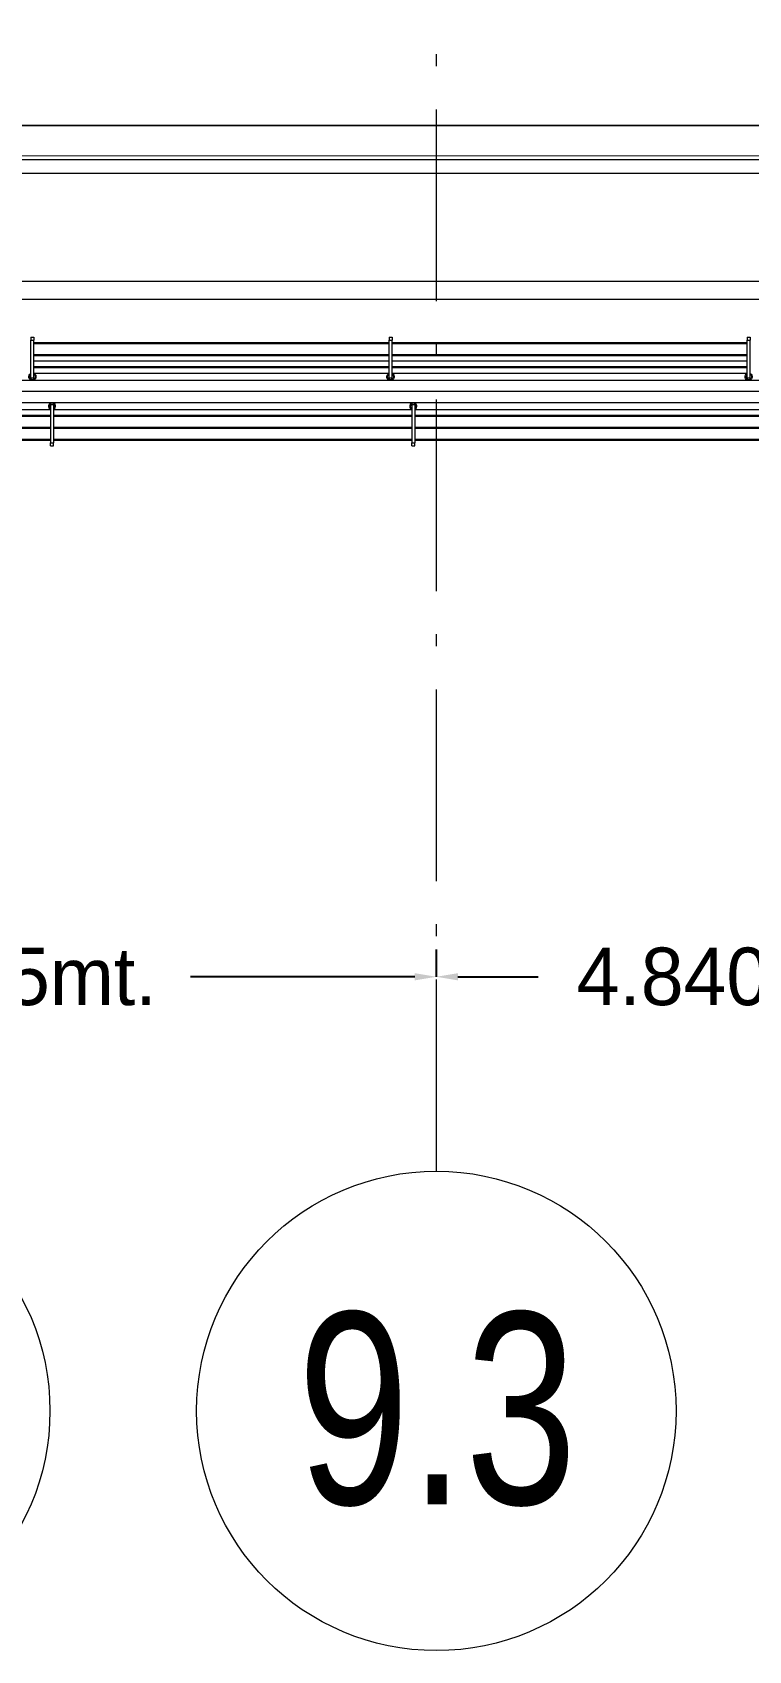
# Model space of a CAD drawing. Header units: metres. Extents: x -55 to 260, y -121 to 64.
# Drawn here: x 89.33 to 95.3, y -111.68 to -98.18 of the extents above; entities that cross this region are included whole.
import ezdxf

# ---------------------------------------------------------------- set-up
doc = ezdxf.new("R2010")
doc.units = ezdxf.units.M
doc.linetypes.add('01_Grid', pattern=[2.32, 1.6, -0.36, 0, -0.36])
for name, color, linetype, lineweight in [('0-1', 7, 'Continuous', 5), ('03EJES-1', 1, '01_Grid', 5), ('04NOEJE', 2, 'Continuous', 18), ('04NOEJE-1', 2, 'Continuous', 5), ('31COTAS', 1, 'Continuous', 5), ('46BANQ-1', 253, 'Continuous', 5), ('55BARANDAL-1', 253, 'Continuous', 5), ('70LINEA-1', 254, 'Continuous', 5), ('70LINEA-6', 253, 'Continuous', 5)]:
    doc.layers.add(name, color=color, linetype=linetype, lineweight=lineweight)
doc.styles.add('Arial', font='arial.ttf', dxfattribs={"width": 0.75, "height": 1.6})
doc.dimstyles.get("Standard").update_dxf_attribs({"dimtxt": 0.48, "dimasz": 0.18, "dimexe": 0, "dimexo": 0, "dimgap": 0.09, "dimtad": 0, "dimtih": 1, "dimtoh": 1, "dimdec": 3, "dimzin": 0, "dimdsep": 46, "dimtxsty": 'Standard', "dimcen": 0.09, "dimadec": 0, "dimazin": 0, "dimtfac": 1, "dimtdec": 4, "dimtofl": 0, "dimtmove": 0, "dimatfit": 3, "dimfxl": 1, "dimtolj": 1, "dimtzin": 0, "dimarcsym": 0})

# ---------------------------------------------------------------- blocks, each defined once
blk = doc.blocks.new('Railing - Wire Post - Chainlink 2-V324-A1 _ A700')
at = {"layer": '55BARANDAL-1'}
for p, q in [((-0.331, 0.012), (-0.323, 0.012)), ((-0.331, 0.012), (-0.331, -0.013)), ((-0.323, 0.012), (-0.317, 0.012)), ((-0.317, 0.012), (-0.311, 0.012)), ((-0.311, 0.012), (-0.304, 0.012)), ((-0.304, 0.012), (-0.304, -0.013)), ((0.013, 0.012), (-0.304, 0.012)), ((0.013, -0.013), (0.013, 0.012)), ((-0.331, -0.013), (-0.323, -0.013)), ((-0.323, -0.013), (-0.317, -0.013)), ((-0.317, -0.013), (-0.311, -0.013)), ((-0.311, -0.013), (-0.304, -0.013)), ((0.013, -0.013), (-0.304, -0.013))]:
    blk.add_line(p, q, dxfattribs=at)
for radius, start, end in [(0.0301, 206.3748, 2.2872), (0.0301, 206.3748, 2.2872), (0.0301, 2.2872, 148.7371), (0.0301, 2.2872, 148.7371), (0.0251, 45, 150), (0.0251, 45, 150), (0.0251, 90, 148.3274), (0.0251, 270, 90), (0.0251, 0, 44.9925), (0.0251, 0, 44.9925), (0.0251, 315.0075, 0), (0.0251, 315.0075, 0), (0.0301, 335.1498, 2.2872), (0.0301, 335.1498, 2.2872), (0.0301, 335.1498, 2.2872), (0.0301, 335.1498, 2.2872), (0.0301, 335.1498, 2.2872), (0.0301, 335.1498, 2.2872), (0.0301, 335.1498, 2.2872), (0.0301, 335.1498, 2.2872), (0.0301, 335.1498, 2.2872), (0.0301, 335.1498, 2.2872), (0.0301, 2.2872, 16.9322), (0.0301, 2.2872, 16.9322), (0.0301, 2.2872, 16.9322), (0.0301, 2.2872, 16.9322), (0.0301, 2.2872, 16.9322), (0.0301, 2.2872, 16.9322), (0.0301, 2.2872, 16.9322), (0.0301, 2.2872, 16.9322), (0.0301, 2.2872, 16.9322), (0.0301, 2.2872, 16.9322), (0.0251, 210, 315), (0.0251, 210, 315), (0.0251, 211.6726, 270)]:
    blk.add_arc((0, 0), radius, start, end, dxfattribs=at)
blk = doc.blocks.new('Railing - Wire Post - Chainlink 2-V325-A1 _ A700')
at = {"layer": '55BARANDAL-1'}
for p, q in [((-0.331, 0.012), (-0.323, 0.012)), ((-0.331, 0.012), (-0.331, -0.013)), ((-0.323, 0.012), (-0.317, 0.012)), ((-0.317, 0.012), (-0.311, 0.012)), ((-0.311, 0.012), (-0.304, 0.012)), ((-0.304, 0.012), (-0.304, -0.013)), ((0.013, 0.012), (-0.304, 0.012)), ((0.013, -0.013), (0.013, 0.012)), ((-0.331, -0.013), (-0.323, -0.013)), ((-0.323, -0.013), (-0.317, -0.013)), ((-0.317, -0.013), (-0.311, -0.013)), ((-0.311, -0.013), (-0.304, -0.013)), ((0.013, -0.013), (-0.304, -0.013))]:
    blk.add_line(p, q, dxfattribs=at)
for radius, start, end in [(0.0301, 206.3748, 2.2872), (0.0301, 206.3748, 2.2872), (0.0301, 2.2872, 148.7371), (0.0301, 2.2872, 148.7371), (0.0251, 45, 150), (0.0251, 45, 150), (0.0251, 90, 148.3274), (0.0251, 270, 90), (0.0251, 0, 44.9925), (0.0251, 0, 44.9925), (0.0251, 315.0075, 0), (0.0251, 315.0075, 0), (0.0301, 335.0744, 2.2872), (0.0301, 335.0744, 2.2872), (0.0301, 335.0744, 2.2872), (0.0301, 335.0744, 2.2872), (0.0301, 335.0744, 2.2872), (0.0301, 335.0744, 2.2872), (0.0301, 335.0744, 2.2872), (0.0301, 335.0744, 2.2872), (0.0301, 335.0744, 2.2872), (0.0301, 335.0744, 2.2872), (0.0301, 2.2872, 16.9322), (0.0301, 2.2872, 16.9322), (0.0301, 2.2872, 16.9322), (0.0301, 2.2872, 16.9322), (0.0301, 2.2872, 16.9322), (0.0301, 2.2872, 16.9322), (0.0301, 2.2872, 16.9322), (0.0301, 2.2872, 16.9322), (0.0301, 2.2872, 16.9322), (0.0301, 2.2872, 16.9322), (0.0251, 210, 315), (0.0251, 210, 315), (0.0251, 211.6726, 270)]:
    blk.add_arc((0, 0), radius, start, end, dxfattribs=at)
blk = doc.blocks.new('Railing - Railing-8511726-A1 _ A700')
at = {"layer": '55BARANDAL-1'}
for p, q in [((240.175, -101.274), (20.175, -101.274)), ((86.489, -101.329), (89.478, -101.329)), ((89.478, -101.38), (86.489, -101.38)), ((86.489, -101.384), (89.478, -101.384)), ((89.503, -101.329), (92.492, -101.329)), ((92.492, -101.38), (89.503, -101.38)), ((89.503, -101.384), (92.492, -101.384)), ((92.517, -101.329), (95.505, -101.329)), ((95.505, -101.38), (92.517, -101.38)), ((92.517, -101.384), (95.505, -101.384)), ((89.478, -101.48), (86.489, -101.48)), ((86.489, -101.484), (89.478, -101.484)), ((92.492, -101.48), (89.503, -101.48)), ((89.503, -101.484), (92.492, -101.484)), ((95.505, -101.48), (92.517, -101.48)), ((92.517, -101.484), (95.505, -101.484)), ((89.478, -101.58), (86.489, -101.58)), ((86.489, -101.584), (89.478, -101.584)), ((92.492, -101.58), (89.503, -101.58)), ((89.503, -101.584), (92.492, -101.584)), ((95.505, -101.58), (92.517, -101.58)), ((92.517, -101.584), (95.505, -101.584))]:
    blk.add_line(p, q, dxfattribs=at)
at = {"rotation": 90}
for name, p in [('Railing - Wire Post - Chainlink 2-V324-A1 _ A700', (89.49, -101.302)), ('Railing - Wire Post - Chainlink 2-V325-A1 _ A700', (92.504, -101.302))]:
    blk.add_blockref(name, p, dxfattribs=at)
blk = doc.blocks.new('Practice Rain Ditch - Practice Rain Ditch-8556337-A1 _ A700')
at = {"layer": '70LINEA-1'}
for p, q in [((20.175, -99.21), (191.593, -99.212)), ((191.593, -99.227), (20.175, -99.258)), ((191.593, -99.362), (20.175, -99.36)), ((195.315, -100.262), (20.175, -100.26)), ((195.315, -100.412), (20.175, -100.41))]:
    blk.add_line(p, q, dxfattribs=at)
blk = doc.blocks.new('Railing - Wire Post - Chainlink 2-V373-A1 _ A700')
at = {"layer": '55BARANDAL-1'}
for p, q in [((-0.331, 0.012), (-0.317, 0.012)), ((-0.331, 0.012), (-0.331, -0.013)), ((-0.317, 0.012), (-0.311, 0.012)), ((-0.311, 0.012), (-0.304, 0.012)), ((-0.304, 0.012), (-0.304, -0.013)), ((0.013, 0.012), (-0.304, 0.012)), ((0.013, -0.013), (0.013, 0.012)), ((-0.331, -0.013), (-0.317, -0.013)), ((-0.317, -0.013), (-0.311, -0.013)), ((-0.311, -0.013), (-0.304, -0.013)), ((0.013, -0.013), (-0.304, -0.013))]:
    blk.add_line(p, q, dxfattribs=at)
for radius, start, end in [(0.0301, 2.2872, 154.521), (0.0301, 2.2872, 154.521), (0.0301, 206.3748, 2.2872), (0.0301, 206.3748, 2.2872), (0.0251, 0, 150), (0.0251, 0, 150), (0.0251, 210, 0), (0.0251, 210, 0), (0.0251, 90, 148.3274), (0.0251, 270, 90), (0.0301, 336.8856, 2.2872), (0.0301, 336.8856, 2.2872), (0.0301, 336.8856, 2.2872), (0.0301, 336.8856, 2.2872), (0.0301, 336.8856, 2.2872), (0.0301, 336.8856, 2.2872), (0.0301, 336.8856, 2.2872), (0.0301, 336.8856, 2.2872), (0.0301, 336.8856, 2.2872), (0.0301, 2.2872, 16.9322), (0.0301, 2.2872, 16.9322), (0.0301, 2.2872, 16.9322), (0.0301, 2.2872, 16.9322), (0.0301, 2.2872, 16.9322), (0.0301, 2.2872, 16.9322), (0.0301, 2.2872, 16.9322), (0.0301, 2.2872, 16.9322), (0.0301, 2.2872, 16.9322), (0.0251, 211.6726, 270)]:
    blk.add_arc((0, 0), radius, start, end, dxfattribs=at)
blk = doc.blocks.new('Railing - Wire Post - Chainlink 2-V374-A1 _ A700')
at = {"layer": '55BARANDAL-1'}
for p, q in [((-0.331, 0.012), (-0.317, 0.012)), ((-0.331, 0.012), (-0.331, -0.013)), ((-0.317, 0.012), (-0.311, 0.012)), ((-0.311, 0.012), (-0.304, 0.012)), ((-0.304, 0.012), (-0.304, -0.013)), ((0.013, 0.012), (-0.304, 0.012)), ((0.013, -0.013), (0.013, 0.012)), ((-0.331, -0.013), (-0.317, -0.013)), ((-0.317, -0.013), (-0.311, -0.013)), ((-0.311, -0.013), (-0.304, -0.013)), ((0.013, -0.013), (-0.304, -0.013))]:
    blk.add_line(p, q, dxfattribs=at)
for radius, start, end in [(0.0301, 2.2872, 155.3383), (0.0301, 2.2872, 155.3383), (0.0301, 205.4077, 2.2872), (0.0301, 205.4077, 2.2872), (0.0251, 0, 150), (0.0251, 0, 150), (0.0251, 210, 0), (0.0251, 210, 0), (0.0251, 90, 148.3274), (0.0251, 270, 90), (0.0301, 336.8856, 2.2872), (0.0301, 336.8856, 2.2872), (0.0301, 336.8856, 2.2872), (0.0301, 336.8856, 2.2872), (0.0301, 336.8856, 2.2872), (0.0301, 336.8856, 2.2872), (0.0301, 336.8856, 2.2872), (0.0301, 336.8856, 2.2872), (0.0301, 336.8856, 2.2872), (0.0301, 2.2872, 16.9322), (0.0301, 2.2872, 16.9322), (0.0301, 2.2872, 16.9322), (0.0301, 2.2872, 16.9322), (0.0301, 2.2872, 16.9322), (0.0301, 2.2872, 16.9322), (0.0301, 2.2872, 16.9322), (0.0301, 2.2872, 16.9322), (0.0301, 2.2872, 16.9322), (0.0251, 211.6726, 270)]:
    blk.add_arc((0, 0), radius, start, end, dxfattribs=at)
blk = doc.blocks.new('Railing - Wire Post - Chainlink 2-V375-A1 _ A700')
at = {"layer": '55BARANDAL-1'}
for p, q in [((-0.331, 0.012), (-0.317, 0.012)), ((-0.331, 0.012), (-0.331, -0.013)), ((-0.317, 0.012), (-0.311, 0.012)), ((-0.311, 0.012), (-0.304, 0.012)), ((-0.304, 0.012), (-0.304, -0.013)), ((0.013, 0.012), (-0.304, 0.012)), ((0.013, -0.013), (0.013, 0.012)), ((-0.331, -0.013), (-0.317, -0.013)), ((-0.317, -0.013), (-0.311, -0.013)), ((-0.311, -0.013), (-0.304, -0.013)), ((0.013, -0.013), (-0.304, -0.013))]:
    blk.add_line(p, q, dxfattribs=at)
for radius, start, end in [(0.0301, 2.2872, 156.1556), (0.0301, 2.2872, 156.1556), (0.0301, 204.4042, 2.2872), (0.0301, 204.4042, 2.2872), (0.0251, 0, 150), (0.0251, 0, 150), (0.0251, 210, 0), (0.0251, 210, 0), (0.0251, 90, 148.3274), (0.0251, 270, 90), (0.0301, 336.8856, 2.2872), (0.0301, 336.8856, 2.2872), (0.0301, 336.8856, 2.2872), (0.0301, 336.8856, 2.2872), (0.0301, 336.8856, 2.2872), (0.0301, 336.8856, 2.2872), (0.0301, 336.8856, 2.2872), (0.0301, 336.8856, 2.2872), (0.0301, 336.8856, 2.2872), (0.0301, 2.2872, 16.9322), (0.0301, 2.2872, 16.9322), (0.0301, 2.2872, 16.9322), (0.0301, 2.2872, 16.9322), (0.0301, 2.2872, 16.9322), (0.0301, 2.2872, 16.9322), (0.0301, 2.2872, 16.9322), (0.0301, 2.2872, 16.9322), (0.0301, 2.2872, 16.9322), (0.0251, 211.6726, 270)]:
    blk.add_arc((0, 0), radius, start, end, dxfattribs=at)
blk = doc.blocks.new('Railing - Railing-8574736-A1 _ A700')
at = {"layer": '55BARANDAL-1'}
for p, q in [((92.301, -100.773), (89.338, -100.773)), ((89.338, -100.777), (92.301, -100.777)), ((95.29, -100.773), (92.326, -100.773)), ((92.326, -100.777), (95.29, -100.777)), ((92.301, -100.873), (89.338, -100.873)), ((89.338, -100.877), (92.301, -100.877)), ((92.301, -100.973), (89.338, -100.973)), ((89.338, -100.977), (92.301, -100.977)), ((95.29, -100.873), (92.326, -100.873)), ((92.326, -100.877), (95.29, -100.877)), ((95.29, -100.973), (92.326, -100.973)), ((92.326, -100.977), (95.29, -100.977)), ((-33.162, -101.076), (229.742, -101.091)), ((92.301, -101.028), (89.338, -101.028)), ((95.29, -101.028), (92.326, -101.028))]:
    blk.add_line(p, q, dxfattribs=at)
at = {"extrusion": (0, 0, -1), "zscale": -1, "rotation": 270.0033261339385}
for name, p in [('Railing - Wire Post - Chainlink 2-V373-A1 _ A700', (-89.326, -101.055)), ('Railing - Wire Post - Chainlink 2-V374-A1 _ A700', (-92.314, -101.055)), ('Railing - Wire Post - Chainlink 2-V375-A1 _ A700', (-95.302, -101.055))]:
    blk.add_blockref(name, p, dxfattribs=at)
blk = doc.blocks.new('22011_AR_rvt-1-A1 _ A700')
at = {"layer": '46BANQ-1'}
for p, q in [((90.172, -98.96), (80.172, -98.96)), ((100.172, -98.96), (90.172, -98.96))]:
    blk.add_line(p, q, dxfattribs=at)
at = {"layer": '70LINEA-1'}
for p, q in [((20.175, -98.96), (191.589, -98.96)), ((89.338, -100.924), (92.301, -100.924)), ((92.326, -100.924), (95.29, -100.924)), ((195.535, -101.184), (20.175, -101.174))]:
    blk.add_line(p, q, dxfattribs=at)
at = {"layer": '55BARANDAL-1'}
for name in ['Railing - Railing-8574736-A1 _ A700', 'Railing - Railing-8511726-A1 _ A700']:
    blk.add_blockref(name, (0, 0), dxfattribs=at)
at = {"layer": '70LINEA-6'}
blk.add_blockref('Practice Rain Ditch - Practice Rain Ditch-8556337-A1 _ A700', (0, 0), dxfattribs=at)
blk = doc.blocks.new('Railing - Wire Post - Chainlink 2-V695-A1 _ A700')
at = {"layer": '55BARANDAL-1'}
for p, q in [((-0.331, 0.012), (-0.317, 0.012)), ((-0.331, 0.012), (-0.331, -0.013)), ((-0.317, 0.012), (-0.311, 0.012)), ((-0.311, 0.012), (-0.304, 0.012)), ((-0.304, 0.012), (-0.304, -0.013)), ((0.013, 0.012), (-0.304, 0.012)), ((0.013, -0.013), (0.013, 0.012)), ((-0.331, -0.013), (-0.317, -0.013)), ((-0.317, -0.013), (-0.311, -0.013)), ((-0.311, -0.013), (-0.304, -0.013)), ((0.013, -0.013), (-0.304, -0.013))]:
    blk.add_line(p, q, dxfattribs=at)
for radius, start, end in [(0.0301, 206.3748, 2.2872), (0.0301, 206.3748, 2.2872), (0.0301, 2.2872, 148.7371), (0.0301, 2.2872, 148.7371), (0.0251, 45, 150), (0.0251, 45, 150), (0.0251, 90, 148.3274), (0.0251, 270, 90), (0.0251, 0, 44.9925), (0.0251, 0, 44.9925), (0.0251, 315.0075, 0), (0.0251, 315.0075, 0), (0.0301, 335.1498, 2.2872), (0.0301, 335.1498, 2.2872), (0.0301, 335.1498, 2.2872), (0.0301, 335.1498, 2.2872), (0.0301, 335.1498, 2.2872), (0.0301, 335.1498, 2.2872), (0.0301, 335.1498, 2.2872), (0.0301, 335.1498, 2.2872), (0.0301, 335.1498, 2.2872), (0.0301, 335.1498, 2.2872), (0.0301, 2.2872, 16.9322), (0.0301, 2.2872, 16.9322), (0.0301, 2.2872, 16.9322), (0.0301, 2.2872, 16.9322), (0.0301, 2.2872, 16.9322), (0.0301, 2.2872, 16.9322), (0.0301, 2.2872, 16.9322), (0.0301, 2.2872, 16.9322), (0.0301, 2.2872, 16.9322), (0.0301, 2.2872, 16.9322), (0.0251, 210, 315), (0.0251, 210, 315), (0.0251, 211.6726, 270)]:
    blk.add_arc((0, 0), radius, start, end, dxfattribs=at)
blk = doc.blocks.new('Railing - Wire Post - Chainlink 2-V696-A1 _ A700')
at = {"layer": '55BARANDAL-1'}
for p, q in [((-0.331, 0.012), (-0.317, 0.012)), ((-0.331, 0.012), (-0.331, -0.013)), ((-0.317, 0.012), (-0.311, 0.012)), ((-0.311, 0.012), (-0.304, 0.012)), ((-0.304, 0.012), (-0.304, -0.013)), ((0.013, 0.012), (-0.304, 0.012)), ((0.013, -0.013), (0.013, 0.012)), ((-0.331, -0.013), (-0.317, -0.013)), ((-0.317, -0.013), (-0.311, -0.013)), ((-0.311, -0.013), (-0.304, -0.013)), ((0.013, -0.013), (-0.304, -0.013))]:
    blk.add_line(p, q, dxfattribs=at)
for radius, start, end in [(0.0301, 206.3748, 2.2872), (0.0301, 206.3748, 2.2872), (0.0301, 2.2872, 148.7371), (0.0301, 2.2872, 148.7371), (0.0251, 45, 150), (0.0251, 45, 150), (0.0251, 90, 148.3274), (0.0251, 270, 90), (0.0251, 0, 44.9925), (0.0251, 0, 44.9925), (0.0251, 315.0075, 0), (0.0251, 315.0075, 0), (0.0301, 335.0744, 2.2872), (0.0301, 335.0744, 2.2872), (0.0301, 335.0744, 2.2872), (0.0301, 335.0744, 2.2872), (0.0301, 335.0744, 2.2872), (0.0301, 335.0744, 2.2872), (0.0301, 335.0744, 2.2872), (0.0301, 335.0744, 2.2872), (0.0301, 335.0744, 2.2872), (0.0301, 335.0744, 2.2872), (0.0301, 2.2872, 16.9322), (0.0301, 2.2872, 16.9322), (0.0301, 2.2872, 16.9322), (0.0301, 2.2872, 16.9322), (0.0301, 2.2872, 16.9322), (0.0301, 2.2872, 16.9322), (0.0301, 2.2872, 16.9322), (0.0301, 2.2872, 16.9322), (0.0301, 2.2872, 16.9322), (0.0301, 2.2872, 16.9322), (0.0251, 210, 315), (0.0251, 210, 315), (0.0251, 211.6726, 270)]:
    blk.add_arc((0, 0), radius, start, end, dxfattribs=at)
blk = doc.blocks.new('Railing - Railing-V701-A1 _ A700')
at = {"layer": '55BARANDAL-1'}
for p, q in [((240.175, -101.274), (20.175, -101.274)), ((86.489, -101.329), (89.478, -101.329)), ((89.478, -101.38), (86.489, -101.38)), ((86.489, -101.384), (89.478, -101.384)), ((89.503, -101.329), (92.492, -101.329)), ((92.492, -101.38), (89.503, -101.38)), ((89.503, -101.384), (92.492, -101.384)), ((92.517, -101.329), (95.505, -101.329)), ((95.505, -101.38), (92.517, -101.38)), ((92.517, -101.384), (95.505, -101.384)), ((89.478, -101.48), (86.489, -101.48)), ((86.489, -101.484), (89.478, -101.484)), ((92.492, -101.48), (89.503, -101.48)), ((89.503, -101.484), (92.492, -101.484)), ((95.505, -101.48), (92.517, -101.48)), ((92.517, -101.484), (95.505, -101.484)), ((89.478, -101.58), (86.489, -101.58)), ((86.489, -101.584), (89.478, -101.584)), ((92.492, -101.58), (89.503, -101.58)), ((89.503, -101.584), (92.492, -101.584)), ((95.505, -101.58), (92.517, -101.58)), ((92.517, -101.584), (95.505, -101.584))]:
    blk.add_line(p, q, dxfattribs=at)
at = {"rotation": 90}
for name, p in [('Railing - Wire Post - Chainlink 2-V695-A1 _ A700', (89.49, -101.302)), ('Railing - Wire Post - Chainlink 2-V696-A1 _ A700', (92.504, -101.302))]:
    blk.add_blockref(name, p, dxfattribs=at)
blk = doc.blocks.new('Practice Rain Ditch - Practice Rain Ditch-V706-A1 _ A700')
at = {"layer": '70LINEA-1'}
for p, q in [((20.175, -99.21), (191.593, -99.212)), ((191.593, -99.227), (20.175, -99.258)), ((191.593, -99.362), (20.175, -99.36)), ((195.315, -100.262), (20.175, -100.26)), ((195.315, -100.412), (20.175, -100.41))]:
    blk.add_line(p, q, dxfattribs=at)
blk = doc.blocks.new('Railing - Wire Post - Chainlink 2-V747-A1 _ A700')
at = {"layer": '55BARANDAL-1'}
for p, q in [((-0.331, 0.012), (-0.323, 0.012)), ((-0.331, 0.012), (-0.331, -0.013)), ((-0.323, 0.012), (-0.317, 0.012)), ((-0.317, 0.012), (-0.311, 0.012)), ((-0.311, 0.012), (-0.304, 0.012)), ((-0.304, 0.012), (-0.304, -0.013)), ((0.013, 0.012), (-0.304, 0.012)), ((0.013, -0.013), (0.013, 0.012)), ((-0.331, -0.013), (-0.323, -0.013)), ((-0.323, -0.013), (-0.317, -0.013)), ((-0.317, -0.013), (-0.311, -0.013)), ((-0.311, -0.013), (-0.304, -0.013)), ((0.013, -0.013), (-0.304, -0.013))]:
    blk.add_line(p, q, dxfattribs=at)
for radius, start, end in [(0.0301, 2.2872, 154.521), (0.0301, 2.2872, 154.521), (0.0301, 206.3748, 2.2872), (0.0301, 206.3748, 2.2872), (0.0251, 0, 150), (0.0251, 0, 150), (0.0251, 210, 0), (0.0251, 210, 0), (0.0251, 90, 148.3274), (0.0251, 270, 90), (0.0301, 336.8856, 2.2872), (0.0301, 336.8856, 2.2872), (0.0301, 336.8856, 2.2872), (0.0301, 336.8856, 2.2872), (0.0301, 336.8856, 2.2872), (0.0301, 336.8856, 2.2872), (0.0301, 336.8856, 2.2872), (0.0301, 336.8856, 2.2872), (0.0301, 336.8856, 2.2872), (0.0301, 2.2872, 16.9322), (0.0301, 2.2872, 16.9322), (0.0301, 2.2872, 16.9322), (0.0301, 2.2872, 16.9322), (0.0301, 2.2872, 16.9322), (0.0301, 2.2872, 16.9322), (0.0301, 2.2872, 16.9322), (0.0301, 2.2872, 16.9322), (0.0301, 2.2872, 16.9322), (0.0251, 211.6726, 270)]:
    blk.add_arc((0, 0), radius, start, end, dxfattribs=at)
blk = doc.blocks.new('Railing - Wire Post - Chainlink 2-V748-A1 _ A700')
at = {"layer": '55BARANDAL-1'}
for p, q in [((-0.331, 0.012), (-0.323, 0.012)), ((-0.331, 0.012), (-0.331, -0.013)), ((-0.323, 0.012), (-0.317, 0.012)), ((-0.317, 0.012), (-0.311, 0.012)), ((-0.311, 0.012), (-0.304, 0.012)), ((-0.304, 0.012), (-0.304, -0.013)), ((0.013, 0.012), (-0.304, 0.012)), ((0.013, -0.013), (0.013, 0.012)), ((-0.331, -0.013), (-0.323, -0.013)), ((-0.323, -0.013), (-0.317, -0.013)), ((-0.317, -0.013), (-0.311, -0.013)), ((-0.311, -0.013), (-0.304, -0.013)), ((0.013, -0.013), (-0.304, -0.013))]:
    blk.add_line(p, q, dxfattribs=at)
for radius, start, end in [(0.0301, 2.2872, 155.3383), (0.0301, 2.2872, 155.3383), (0.0301, 205.4077, 2.2872), (0.0301, 205.4077, 2.2872), (0.0251, 0, 150), (0.0251, 0, 150), (0.0251, 210, 0), (0.0251, 210, 0), (0.0251, 90, 148.3274), (0.0251, 270, 90), (0.0301, 336.8856, 2.2872), (0.0301, 336.8856, 2.2872), (0.0301, 336.8856, 2.2872), (0.0301, 336.8856, 2.2872), (0.0301, 336.8856, 2.2872), (0.0301, 336.8856, 2.2872), (0.0301, 336.8856, 2.2872), (0.0301, 336.8856, 2.2872), (0.0301, 336.8856, 2.2872), (0.0301, 2.2872, 16.9322), (0.0301, 2.2872, 16.9322), (0.0301, 2.2872, 16.9322), (0.0301, 2.2872, 16.9322), (0.0301, 2.2872, 16.9322), (0.0301, 2.2872, 16.9322), (0.0301, 2.2872, 16.9322), (0.0301, 2.2872, 16.9322), (0.0301, 2.2872, 16.9322), (0.0251, 211.6726, 270)]:
    blk.add_arc((0, 0), radius, start, end, dxfattribs=at)
blk = doc.blocks.new('Railing - Wire Post - Chainlink 2-V749-A1 _ A700')
at = {"layer": '55BARANDAL-1'}
for p, q in [((-0.331, 0.012), (-0.323, 0.012)), ((-0.331, 0.012), (-0.331, -0.013)), ((-0.323, 0.012), (-0.317, 0.012)), ((-0.317, 0.012), (-0.311, 0.012)), ((-0.311, 0.012), (-0.304, 0.012)), ((-0.304, 0.012), (-0.304, -0.013)), ((0.013, 0.012), (-0.304, 0.012)), ((0.013, -0.013), (0.013, 0.012)), ((-0.331, -0.013), (-0.323, -0.013)), ((-0.323, -0.013), (-0.317, -0.013)), ((-0.317, -0.013), (-0.311, -0.013)), ((-0.311, -0.013), (-0.304, -0.013)), ((0.013, -0.013), (-0.304, -0.013))]:
    blk.add_line(p, q, dxfattribs=at)
for radius, start, end in [(0.0301, 2.2872, 156.1556), (0.0301, 2.2872, 156.1556), (0.0301, 204.4042, 2.2872), (0.0301, 204.4042, 2.2872), (0.0251, 0, 150), (0.0251, 0, 150), (0.0251, 210, 0), (0.0251, 210, 0), (0.0251, 90, 148.3274), (0.0251, 270, 90), (0.0301, 336.8856, 2.2872), (0.0301, 336.8856, 2.2872), (0.0301, 336.8856, 2.2872), (0.0301, 336.8856, 2.2872), (0.0301, 336.8856, 2.2872), (0.0301, 336.8856, 2.2872), (0.0301, 336.8856, 2.2872), (0.0301, 336.8856, 2.2872), (0.0301, 336.8856, 2.2872), (0.0301, 2.2872, 16.9322), (0.0301, 2.2872, 16.9322), (0.0301, 2.2872, 16.9322), (0.0301, 2.2872, 16.9322), (0.0301, 2.2872, 16.9322), (0.0301, 2.2872, 16.9322), (0.0301, 2.2872, 16.9322), (0.0301, 2.2872, 16.9322), (0.0301, 2.2872, 16.9322), (0.0251, 211.6726, 270)]:
    blk.add_arc((0, 0), radius, start, end, dxfattribs=at)
blk = doc.blocks.new('Railing - Railing-V756-A1 _ A700')
at = {"layer": '55BARANDAL-1'}
for p, q in [((92.301, -100.773), (89.338, -100.773)), ((89.338, -100.777), (92.301, -100.777)), ((95.29, -100.773), (92.326, -100.773)), ((92.326, -100.777), (95.29, -100.777)), ((92.301, -100.873), (89.338, -100.873)), ((89.338, -100.877), (92.301, -100.877)), ((92.301, -100.973), (89.338, -100.973)), ((89.338, -100.977), (92.301, -100.977)), ((95.29, -100.873), (92.326, -100.873)), ((92.326, -100.877), (95.29, -100.877)), ((95.29, -100.973), (92.326, -100.973)), ((92.326, -100.977), (95.29, -100.977)), ((-33.162, -101.076), (229.742, -101.091)), ((92.301, -101.028), (89.338, -101.028)), ((95.29, -101.028), (92.326, -101.028))]:
    blk.add_line(p, q, dxfattribs=at)
at = {"extrusion": (0, 0, -1), "zscale": -1, "rotation": 270.0033261339385}
for name, p in [('Railing - Wire Post - Chainlink 2-V747-A1 _ A700', (-89.326, -101.055)), ('Railing - Wire Post - Chainlink 2-V748-A1 _ A700', (-92.314, -101.055)), ('Railing - Wire Post - Chainlink 2-V749-A1 _ A700', (-95.302, -101.055))]:
    blk.add_blockref(name, p, dxfattribs=at)
blk = doc.blocks.new('22011_AR_rvt-2-A1 _ A700')
at = {"layer": '46BANQ-1'}
for p, q in [((90.172, -98.96), (80.172, -98.96)), ((100.172, -98.96), (90.172, -98.96))]:
    blk.add_line(p, q, dxfattribs=at)
at = {"layer": '70LINEA-1'}
for p, q in [((20.175, -98.96), (191.589, -98.96)), ((89.338, -100.924), (92.301, -100.924)), ((92.326, -100.924), (95.29, -100.924)), ((195.535, -101.184), (20.175, -101.174))]:
    blk.add_line(p, q, dxfattribs=at)
at = {"layer": '55BARANDAL-1'}
for name in ['Railing - Railing-V756-A1 _ A700', 'Railing - Railing-V701-A1 _ A700']:
    blk.add_blockref(name, (0, 0), dxfattribs=at)
at = {"layer": '70LINEA-6'}
blk.add_blockref('Practice Rain Ditch - Practice Rain Ditch-V706-A1 _ A700', (0, 0), dxfattribs=at)
blk = doc.blocks.new('Grid - Standard-4449989-A1 _ A700')
at = {"layer": '04NOEJE'}
blk.add_circle((0, 0), 0.005, dxfattribs=at)
blk = doc.blocks.new('DIMBLOCK27-A1 _ A700')
at = {"layer": '31COTAS', "color": 0, "lineweight": -2}
for p, q in [((85.532, -105.835), (85.532, -106.062)), ((92.696, -105.835), (92.696, -106.062)), ((85.712, -106.062), (87.584, -106.062)), ((92.516, -106.062), (90.644, -106.062))]:
    blk.add_line(p, q, dxfattribs=at)
at = {"layer": '31COTAS', "color": 0}
for points in [[(85.712, -106.032), (85.712, -106.092), (85.532, -106.062)], [(92.516, -106.092), (92.516, -106.032), (92.696, -106.062)]]:
    blk.add_solid(points, dxfattribs=at)
at = {"layer": 'Defpoints', "color": 0}
for p in [(85.532, -105.835), (92.696, -105.835), (92.696, -106.062)]:
    blk.add_point(p, dxfattribs=at)
at = {"layer": '31COTAS', "color": 0, "insert": (89.114, -106.062), "char_height": 0.48, "attachment_point": 5}
blk.add_mtext('\\A1;7.165mt.', dxfattribs=at)
blk = doc.blocks.new('DIMBLOCK28-A1 _ A700')
at = {"layer": '31COTAS', "color": 0, "lineweight": -2}
for p, q in [((92.696, -105.835), (92.696, -106.062)), ((97.536, -105.835), (97.536, -106.062)), ((92.876, -106.062), (93.546, -106.062)), ((97.356, -106.062), (96.686, -106.062))]:
    blk.add_line(p, q, dxfattribs=at)
at = {"layer": '31COTAS', "color": 0}
for points in [[(92.876, -106.032), (92.876, -106.092), (92.696, -106.062)], [(97.356, -106.092), (97.356, -106.032), (97.536, -106.062)]]:
    blk.add_solid(points, dxfattribs=at)
at = {"layer": 'Defpoints', "color": 0}
for p in [(92.696, -105.835), (97.536, -105.835), (97.536, -106.062)]:
    blk.add_point(p, dxfattribs=at)
at = {"layer": '31COTAS', "color": 0, "insert": (95.116, -106.062), "char_height": 0.48, "attachment_point": 5}
blk.add_mtext('\\A1;4.840mt.', dxfattribs=at)

msp = doc.modelspace()

# ---------------------------------------------------------------- linework, layer by layer
at = {"layer": '03EJES-1'}
msp.add_line((92.6964, -107.6843), (92.6964, -61.1632), dxfattribs=at)

# ---------------------------------------------------------------- block references
at = {"layer": '0-1'}
for name in ['22011_AR_rvt-2-A1 _ A700', '22011_AR_rvt-1-A1 _ A700']:
    msp.add_blockref(name, (0, 0), dxfattribs=at)
at = {"layer": '04NOEJE', "xscale": 399.9999999999997, "yscale": 399.9999999999997, "zscale": 399.9999999999997, "rotation": 180}
msp.add_blockref('Grid - Standard-4449989-A1 _ A700', (87.4722, -109.6843), dxfattribs=at)
at = {"layer": '04NOEJE', "xscale": 399.9999999999997, "yscale": 399.9999999999997, "zscale": 399.9999999999997}
msp.add_blockref('Grid - Standard-4449989-A1 _ A700', (92.6964, -109.6843), dxfattribs=at)

# ---------------------------------------------------------------- texts
at = {"layer": '04NOEJE-1', "insert": (91.5389, -108.8623), "char_height": 1.6, "width": 2.837974, "attachment_point": 1, "style": 'Arial'}
msp.add_mtext('9.3', dxfattribs=at)

# ---------------------------------------------------------------- dimensions: what is measured, and where the dimension line sits
at = {"layer": '31COTAS'}
for base, p1, p2, picture, middle in [((92.6964, -106.0616), (85.5316, -105.8353), (92.6964, -105.8353), 'DIMBLOCK27-A1 _ A700', (89.114, -106.0616)), ((97.536, -106.0616), (92.6964, -105.8353), (97.536, -105.8353), 'DIMBLOCK28-A1 _ A700', (95.1162, -106.0616))]:
    dim = msp.add_linear_dim(base=base, p1=p1, p2=p2, dimstyle='Standard', override={"dimpost": 'mt.'}, dxfattribs=at)
    dim.commit()
    dim.dimension.update_dxf_attribs({"geometry": picture, "text_midpoint": middle})

doc.saveas('drawing.dxf')
